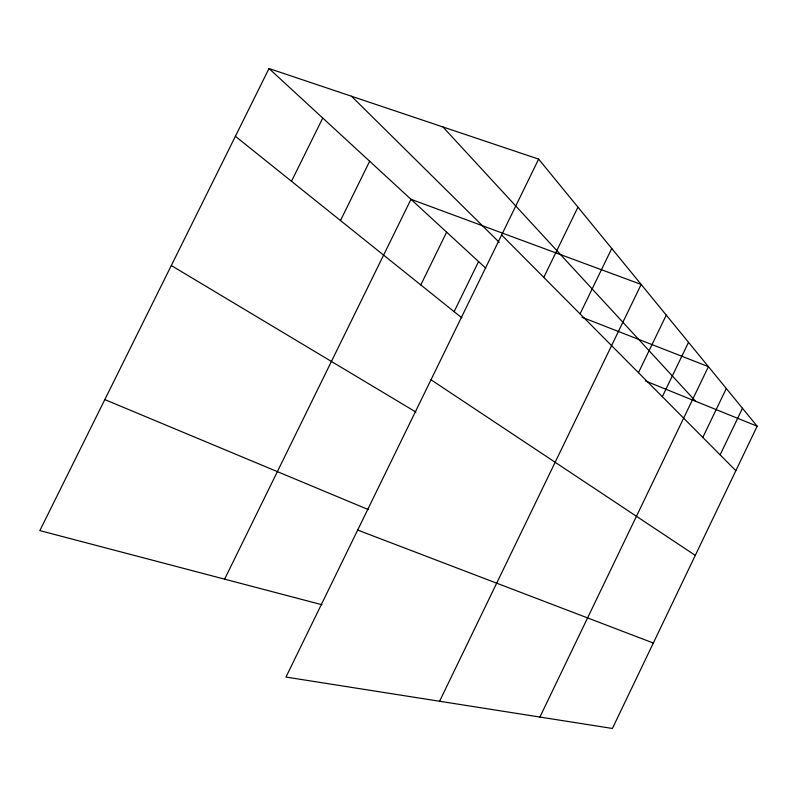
<?xml version="1.0" encoding="UTF-8"?>
<svg xmlns="http://www.w3.org/2000/svg" width="797" height="797" viewBox="0 0 797 797"><rect width="100%" height="100%" fill="white"/><g stroke="black" fill="none" stroke-linecap="round" stroke-linejoin="round"><path stroke-width="1.2" d="M702.805 437.443L726.306 388.498M720.119 454.868L742.465 408.263M538.642 159.111L757.15 426.206L612.405 728.468L285.964 677.061L538.642 159.111L269.007 68.532L39.85 530.603L321.948 604.734M638.457 372.687L666.252 315.094M662.327 396.697L688.518 342.321M539.908 717.051L708.413 366.64L581.959 317.236M439.585 701.25L641.167 284.429L410.983 199.3L224.615 579.16M543.783 277.406L577.945 207.15M580.047 313.898L611.757 248.485M454.131 311.657L478.579 261.565M420.796 284.937L446.629 232.136M340.478 220.54L369.659 161.243M291.503 181.278L322.745 118.026M357.674 530.065L653.321 643.03M645.45 380.956L757.15 426.206M104.815 399.596L368.353 509.602M171.305 265.531L415.924 412.069M430.998 379.761L695.293 555.389M235.404 136.297L461.881 317.873M269.007 68.532L485.772 268.2M351.527 96.258L499.191 242.298M501.632 234.976L735.85 470.688M442.953 126.962L695.711 401.319"/></g></svg>
